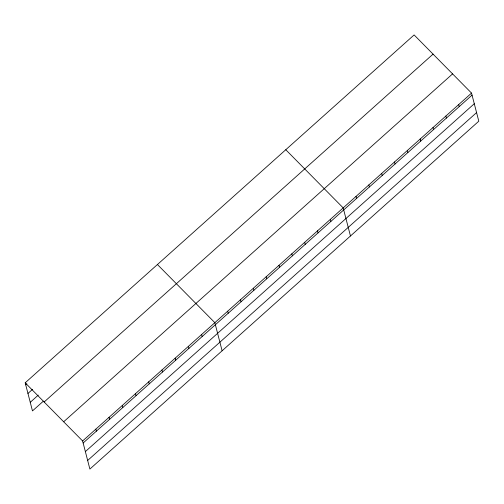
<?xml version="1.0" encoding="UTF-8"?>
<svg xmlns="http://www.w3.org/2000/svg" width="504" height="504" viewBox="0 0 504 504"><rect width="100%" height="100%" fill="white"/><g stroke="black" fill="none" stroke-linecap="round" stroke-linejoin="round"><path stroke-width="0.76" d="M25.2 382.807L414.118 34.934L471.53 93.089L478.8 121.193L89.882 469.066L82.612 440.962L25.2 382.807L32.47 410.911L43.394 401.146M25.729 384.848L26.876 383.821M27.953 393.448L32.552 389.334M30.246 402.312L38.291 395.111M44.144 401.997L433.062 54.123M63.668 421.772L452.586 73.893M82.612 440.962L471.53 93.089M83.141 443.003L472.059 95.13M85.365 451.603L474.283 103.73M87.658 460.467L476.576 112.594M285.774 149.732L343.186 207.887L350.456 235.992M157.431 264.531L214.849 322.686L222.113 350.79M458.697 104.567L459.226 106.609M445.864 116.046L446.393 118.087M433.031 127.525L433.553 129.566M420.191 139.003L420.72 141.051M407.358 150.488L407.887 152.529M394.525 161.967L395.054 164.008M381.692 173.445L382.221 175.487M368.859 184.924L369.388 186.965M356.026 196.403L356.549 198.45M330.353 219.366L330.882 221.407M317.52 230.845L318.049 232.886M304.687 242.323L305.216 244.364M291.854 253.802L292.377 255.849M279.014 265.287L279.544 267.328M266.181 276.765L266.711 278.807M253.348 288.244L253.877 290.285M240.515 299.723L241.044 301.764M227.682 311.201L228.211 313.249M201.625 334.511L202.148 336.552M188.401 346.343L188.931 348.384M175.178 358.168L175.707 360.209M161.954 369.993L162.483 372.04M148.73 381.824L149.26 383.865M135.507 393.649L136.036 395.69M122.283 405.481L122.812 407.522M109.059 417.306L109.588 419.347M95.836 429.137L96.365 431.178"/></g></svg>
